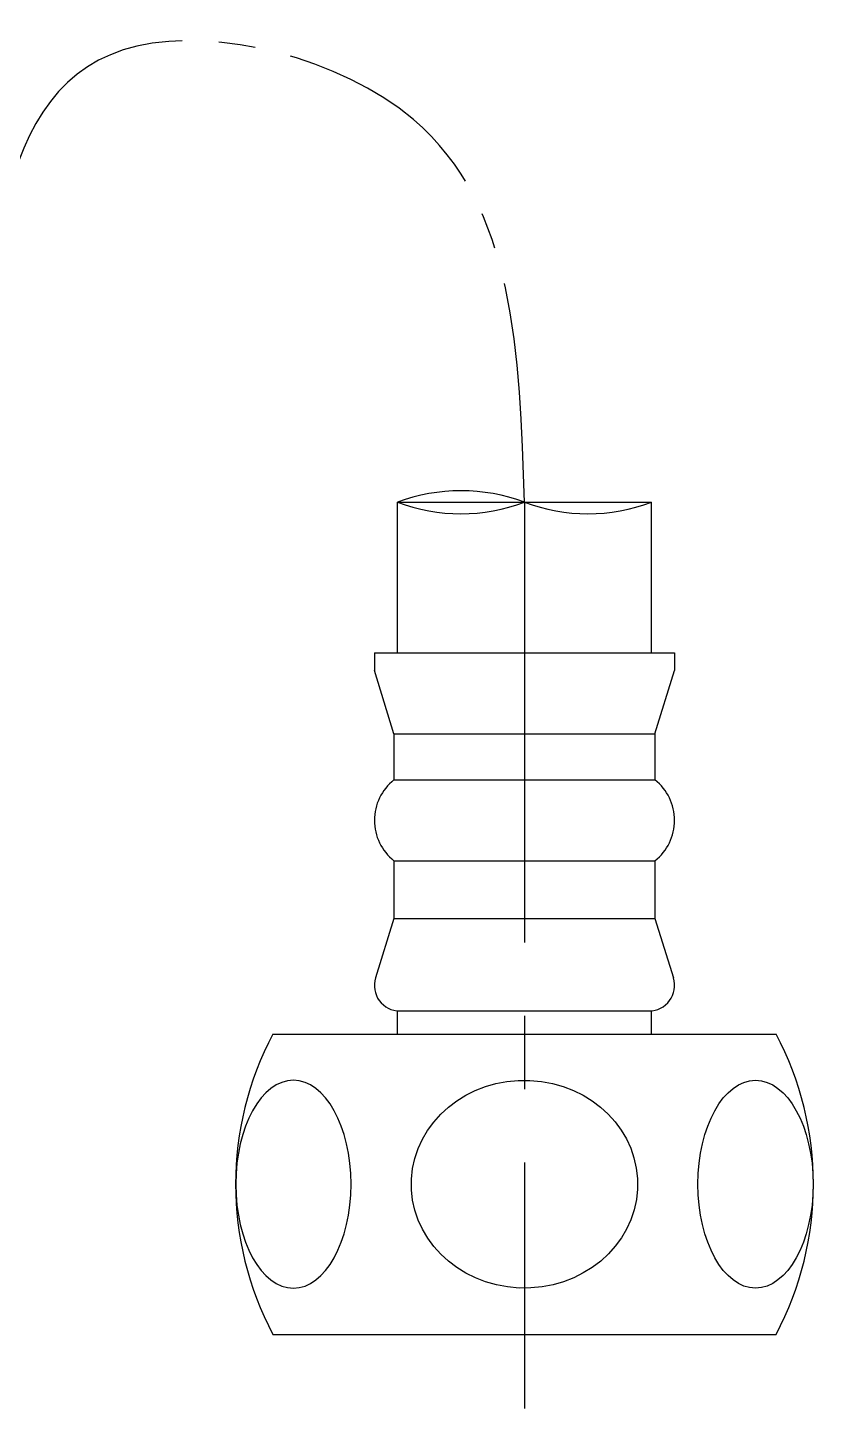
# Model space of a CAD drawing. Extents: x 10469 to 11055, y -15402 to -14985.
# Drawn here: x 10807 to 10841, y -15350.6 to -15290.8 of the extents above; entities that cross this region are included whole.
import ezdxf

# ---------------------------------------------------------------- set-up
doc = ezdxf.new("R2010")
doc.units = 0
doc.header["$MEASUREMENT"] = 0
doc.linetypes.add('CENTER2', pattern=[28.575, 19.05, -3.175, 3.175, -3.175])
doc.layers.get('0').update_dxf_attribs({"linetype": 'CONTINUOUS'})
doc.layers.add('CENTER', color=1, linetype='CENTER2')

# ---------------------------------------------------------------- blocks, each defined once
blk = doc.blocks.new('ZF35533')
for p, q in [((5007.272, -500.481, 0), (5018.272, -500.481, 0)), ((5007.272, -507, 0), (5007.272, -500.481, 0)), ((5018.272, -507, 0), (5018.272, -500.481, 0)), ((5006.272, -507, 0), (5019.272, -507, 0)), ((5006.272, -507, 0), (5006.272, -507.767, 0)), ((5019.272, -507, 0), (5019.272, -507.767, 0)), ((5007.122, -510.5, 0), (5006.272, -507.767, 0)), ((5018.422, -510.5, 0), (5019.272, -507.767, 0)), ((5007.122, -510.5, 0), (5007.122, -512.5, 0)), ((5007.122, -510.5, 0), (5018.422, -510.5, 0)), ((5018.422, -510.5, 0), (5018.422, -512.5, 0)), ((5007.122, -512.5, 0), (5018.422, -512.5, 0)), ((5007.122, -516, 0), (5018.422, -516, 0)), ((5007.122, -516, 0), (5007.122, -518.5, 0)), ((5018.422, -516, 0), (5018.422, -518.5, 0)), ((5007.122, -518.5, 0), (5006.322, -521.073, 0)), ((5007.122, -518.5, 0), (5018.422, -518.5, 0)), ((5018.422, -518.5, 0), (5019.223, -521.073, 0)), ((5007.272, -523.5, 0), (5007.272, -522.495, 0)), ((5007.372, -522.5, 0), (5018.172, -522.5, 0)), ((5018.272, -523.5, 0), (5018.272, -522.495, 0)), ((5001.88, -523.5, 0), (5023.665, -523.5, 0)), ((5001.88, -536.5, 0), (5015.272, -536.5, 0)), ((5015.272, -536.5, 0), (5023.665, -536.5, 0))]:
    blk.add_line(p, q)
for centre, radius, start, end in [((5010.022, -507.793, 0), 7.812, 69.39031, 110.60969), ((5010.022, -493.168, 0), 7.812, 249.39031, 290.60969), ((5015.522, -493.168, 0), 7.812, 249.39031, 290.60969), ((5008.499, -514.25, 0), 2.226, 128.18698, 231.81302), ((5017.046, -514.25, 0), 2.226, 308.18698, 51.81302), ((5007.372, -521.4, 0), 1.1, 162.72293, 270), ((5018.172, -521.4, 0), 1.1, 270, 17.27707), ((5014.138, -530, 0), 13.875, 152.06515, 207.93485), ((5011.406, -530, 0), 13.875, 332.06515, 27.93485)]:
    blk.add_arc(centre, radius, start, end)
at = {"extrusion": (0, 0, -1)}
blk.add_ellipse((5002.768, -530, 0), major_axis=(0, -4.5), ratio=0.554466, dxfattribs=at)
blk.add_ellipse((5012.772, -530, 0), major_axis=(-4.899, 0), ratio=0.918558, start_param=-1.522557, end_param=4.758585, dxfattribs=at)
blk.add_ellipse((5022.777, -530, 0), major_axis=(0, -4.5), ratio=0.554466)
at = {"layer": 'CENTER', "color": 1, "linetype": 'CENTER2'}
blk.add_line((5012.772, -500.481, 0), (5012.772, -539.706, 0), dxfattribs=at)
at = {"layer": 'CENTER', "color": 1, "linetype": 'CENTER2', "ltscale": 0.5}
blk.add_spline([(5012.772, -500.481, 0), (5007.966, -483.915, 0), (4995.986, -480.741, 0), (4983.375, -525.073, 0), (4969.681, -526.844, 0), (4962.449, -499.822, 0), (4962.509, -489.267)], degree=3, dxfattribs=at)

msp = doc.modelspace()

# ---------------------------------------------------------------- block references
at = {"color": 7}
msp.add_blockref('ZF35533', (5815.744, -14810.852), dxfattribs=at)

doc.saveas('drawing.dxf')
